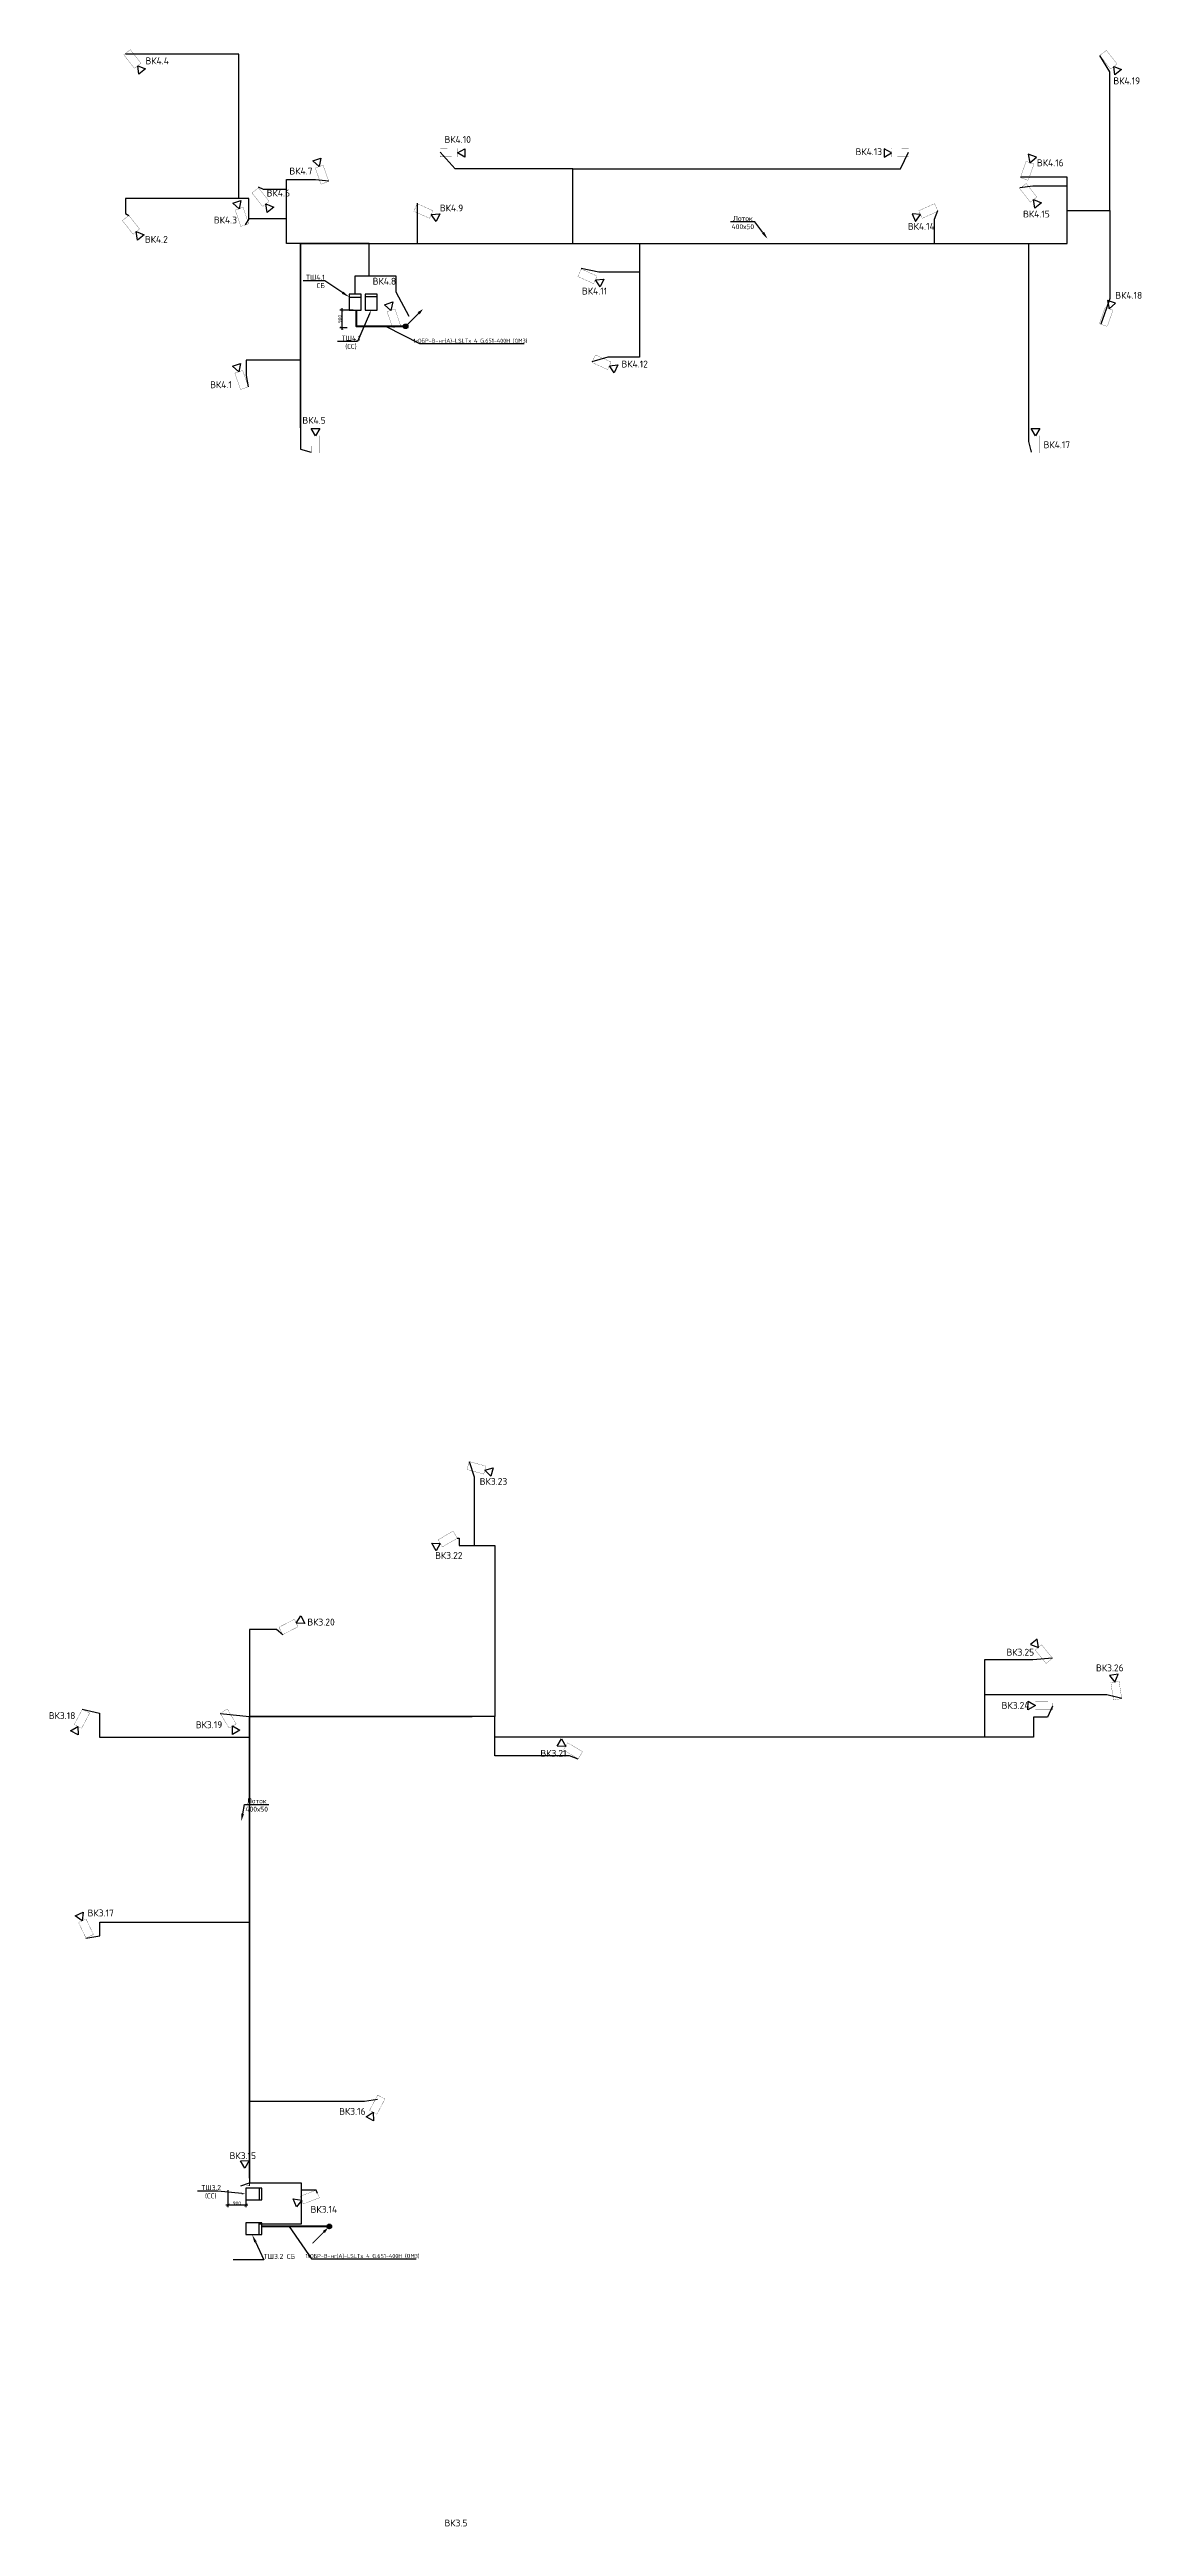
# Model space of a CAD drawing. Header units: millimetres. Extents: x -25459 to 1045457, y -66278 to 462905.
# Drawn here: x 169960 to 224979, y 338165 to 462905 of the extents above; entities that cross this region are included whole.
import ezdxf
from ezdxf import colors
from ezdxf.entities.mleader import LeaderData, LeaderLine
from ezdxf.math import Vec2, Vec3

# ---------------------------------------------------------------- set-up
doc = ezdxf.new("R2010")
doc.units = ezdxf.units.MM
doc.layers.add('_СОТ', color=7, linetype='Continuous')
doc.layers.add('СОТ_Кабель_UTP', color=5, linetype='Continuous')
for name, color, linetype, lineweight in [('СС_СКК_Лоток', 151, 'Рабочее в лотке -П-П-', 30), ('СС_СКС_Оборудование', 6, 'Continuous', 30), ('шкаф СКС', 94, 'Continuous', 50)]:
    doc.layers.add(name, color=color, linetype=linetype, lineweight=lineweight)
doc.styles.add('BRAZEN-txt', font='isocpeui.ttf')
doc.styles.add('DEN', font='isocpeur.ttf', dxfattribs={"height": 300})
doc.styles.add('ICOCPEUR', font='isocpeur.ttf')
doc.styles.add('KOSTY_STYLE', font='isocpeur.ttf')
doc.linetypes.add('Рабочее в лотке -П-П-', pattern='A,5,[130,ltypeshp.shx,S=0.5,R=0,X=1,Y=0],1,[130,ltypeshp.shx,S=0.75,R=90,X=0.75,Y=0.5],1,[130,ltypeshp.shx,S=0.5,R=0,X=0.5,Y=0],3.25', length=10.25)
doc.dimstyles.new('BRAZEN-Размеры_осевые', dxfattribs={"dimscale": 0, "dimtxt": 350, "dimasz": 150, "dimexe": 100, "dimexo": 100, "dimgap": 70, "dimtad": 1, "dimdec": 0, "dimzin": 0, "dimdsep": 46, "dimtxsty": 'BRAZEN-txt', "dimblk": 'ARCHTICK', "dimcen": 1, "dimdle": 100, "dimadec": 0, "dimazin": 0, "dimtfac": 1, "dimtdec": 0, "dimtofl": 0, "dimtmove": 1, "dimatfit": 3, "dimfxl": 1, "dimtolj": 1, "dimtzin": 0, "dimarcsym": 0})

# ---------------------------------------------------------------- blocks, each defined once
blk = doc.blocks.new('_ARCHTICK')
at = {"color": 0, "linetype": 'ByBlock', "const_width": 0.15}
blk.add_lwpolyline([(-0.5, -0.5), (0.5, 0.5)], dxfattribs=at)
blk = doc.blocks.new('*D46')
at = {"layer": 'Defpoints', "color": 0, "lineweight": 50, "transparency": 16777216}
for p in [(178950, 355207), (178950, 354349), (179850, 355207)]:
    blk.add_point(p, dxfattribs=at)
at = {"layer": 'СС_СКК_Лоток', "color": 0, "linetype": 'Continuous', "lineweight": -2, "transparency": 16777216}
for p, q in [((179950, 354349), (178850, 354349)), ((178950, 355107), (178950, 354249)), ((179850, 355107), (179850, 354249))]:
    blk.add_line(p, q, dxfattribs=at)
at = {"layer": 'СС_СКК_Лоток', "color": 0, "lineweight": -2, "transparency": 16777216, "xscale": 150, "yscale": 150, "zscale": 150, "rotation": 180}
blk.add_blockref('_ARCHTICK', (178950, 354349), dxfattribs=at)
at = {"layer": 'СС_СКК_Лоток', "color": 0, "lineweight": -2, "transparency": 16777216, "xscale": 150, "yscale": 150, "zscale": 150}
blk.add_blockref('_ARCHTICK', (179850, 354349), dxfattribs=at)
at = {"layer": 'СС_СКК_Лоток', "color": 0, "lineweight": 0, "transparency": 16777216, "insert": (179400, 354448), "char_height": 250, "width": 731.08, "attachment_point": 5, "style": 'ICOCPEUR'}
blk.add_mtext('\\A1;{\\H0.71429x;900}', dxfattribs=at)
blk = doc.blocks.new('*U51')
at = {"color": 0}
blk.add_lwpolyline([(-0.7, -0.7, 0, 1.5, 0), (-2.8, -2.8, 2, 2, 0)], format="xyseb", dxfattribs=at)
at = {"color": 0, "const_width": 0.5}
blk.add_lwpolyline([(-8.5, -8.5), (-2.8, -2.8)], dxfattribs=at)
at = {"color": 0, "lineweight": 50, "ltscale": 100}
for radius in [1, 0.5]:
    blk.add_circle((0, 0), radius, dxfattribs=at)
blk = doc.blocks.new('*D48')
at = {"layer": 'Defpoints', "color": 0, "lineweight": 50, "transparency": 16777216}
for p in [(185365, 449783), (184685, 448883), (185065, 448883)]:
    blk.add_point(p, dxfattribs=at)
at = {"layer": 'СС_СКК_Лоток', "color": 0, "linetype": 'Continuous', "lineweight": -2, "transparency": 16777216}
for p, q in [((185265, 449783), (184585, 449783)), ((184685, 449883), (184685, 448783)), ((184965, 448883), (184585, 448883))]:
    blk.add_line(p, q, dxfattribs=at)
at = {"layer": 'СС_СКК_Лоток', "color": 0, "lineweight": -2, "transparency": 16777216, "xscale": 150, "yscale": 150, "zscale": 150}
for p, rotation in [((184685, 449783), 90), ((184685, 448883), 270)]:
    blk.add_blockref('_ARCHTICK', p, dxfattribs=dict(at, rotation=rotation))
at = {"layer": 'СС_СКК_Лоток', "color": 0, "lineweight": 0, "transparency": 16777216, "insert": (184586, 449333), "char_height": 250, "width": 731.08, "attachment_point": 5, "rotation": 90, "style": 'ICOCPEUR'}
blk.add_mtext('\\A1;{\\H0.71429x;900}', dxfattribs=at)
blk = doc.blocks.new('*U52')
at = {"color": 0, "const_width": 0.5}
blk.add_lwpolyline([(0.7, 0.7), (6.6, 6.6)], dxfattribs=at)
at = {"color": 0}
blk.add_lwpolyline([(8.7, 8.7, 0, 1.5, 0), (6.6, 6.6, 2, 2, 0)], format="xyseb", dxfattribs=at)
at = {"color": 0, "lineweight": 50, "ltscale": 100}
for radius in [1, 0.5]:
    blk.add_circle((0, 0), radius, dxfattribs=at)
blk = doc.blocks.new('камера внутренняя')
at = {"color": 0}
blk.add_wipeout([(1951939, -2424562), (1952808, -2424562), (1952808, -2424771), (1953178, -2424557), (1953178, -2424989), (1952808, -2424771), (1952808, -2424979), (1951939, -2424979)], dxfattribs=at)
at = {"layer": 'шкаф СКС', "color": 0, "lineweight": 25}
for p, q in [((1952808, -2424771), (1953178, -2424557)), ((1953178, -2424989), (1952808, -2424771)), ((1953178, -2424557), (1953178, -2424989))]:
    blk.add_line(p, q, dxfattribs=at)
at = {"layer": 'шкаф СКС', "color": 0, "lineweight": 25, "const_width": 10.8}
blk.add_lwpolyline([(1951939, -2424562), (1952808, -2424562), (1952808, -2424979), (1951939, -2424979), (1951939, -2424562)], dxfattribs=at)

msp = doc.modelspace()

# ---------------------------------------------------------------- linework, layer by layer
at = {"layer": '_СОТ', "color": 4, "lineweight": 50, "ltscale": 100}
msp.add_lwpolyline([(184058.054, 353265.739), (180649.996, 353265.739)], dxfattribs=at)
at = {"layer": 'СС_СКК_Лоток', "ltscale": 100}
for points in [[(182611.786, 443854.468), (182611.786, 453130.538), (219287.839, 453130.538), (219287.839, 443450.301)], [(180032.283, 355326.262), (180042.222, 378947.017), (191251.375, 378947.017)]]:
    msp.add_lwpolyline(points, dxfattribs=at)
at = {"layer": 'СС_СКС_Оборудование', "color": 3}
msp.add_line((185064.546, 450436.808), (185664.546, 450436.808), dxfattribs=at)
at = {"layer": 'СС_СКС_Оборудование', "color": 180}
for p, q in [((185864.546, 450460.626), (186464.546, 450460.626)), ((180528.003, 355206.575), (180528.003, 354606.575))]:
    msp.add_line(p, q, dxfattribs=at)
at = {"layer": 'СС_СКС_Оборудование', "color": 4}
msp.add_line((180504.185, 353461.557), (180504.185, 352861.557), dxfattribs=at)
at = {"layer": 'СС_СКС_Оборудование', "color": 3}
msp.add_lwpolyline([(185064.546, 450582.619), (185064.546, 449782.619), (185664.546, 449782.619), (185664.546, 450582.619)], close=True, dxfattribs=at)
at = {"layer": 'СС_СКС_Оборудование', "color": 180}
for points in [[(185864.546, 450582.619), (185864.546, 449782.619), (186464.546, 449782.619), (186464.546, 450582.619)], [(180649.996, 355206.575), (179849.996, 355206.575), (179849.996, 354606.575), (180649.996, 354606.575)]]:
    msp.add_lwpolyline(points, close=True, dxfattribs=at)
at = {"layer": 'СС_СКС_Оборудование', "color": 4}
msp.add_lwpolyline([(180649.996, 353461.557), (179849.996, 353461.557), (179849.996, 352861.557), (180649.996, 352861.557)], close=True, dxfattribs=at)

# ---------------------------------------------------------------- block references
at = {"layer": '_СОТ', "color": 94}
for p, rotation in [((872880.877, 3496077.077, 0), 308.1889208091715), ((922059.761, 3496044.053, 0), 308.1889208091715), ((872808.757, 3487728.927, 0), 308.1889208091715), ((-1470562.739, -2193453.735, 0), 109.1484713275475)]:
    msp.add_blockref('камера внутренняя', p, dxfattribs=dict(at, rotation=rotation))
at = {"layer": '_СОТ', "color": 6, "lineweight": 30}
for p, rotation in [((-1731572.951, 2906891.42, 0), 359.277853928415), ((-1466509.088, -2183114.544, 0), 109.1484713275475), ((879339.153, 3489121.821, 0), 308.1889208091715), ((918022.157, 3489337.65, 0), 308.1889208091715), ((-596430.176, 3467197.19, 0), 335.7695385119384), ((-1059495.859, 3242153.274, 0), 344.8531776600896), ((3097913.944, -723614.758, 0), 210.2409443597801), ((-2663495.194, 1646165.421, 0), 27.23025153106423), ((3227680.294, 971803.411, 0), 242.1402677353997), ((2155175.39, -2059071.594, 0), 179.593235378706), ((617435.578, -2707245.733, 0), 148.9337721844155), ((-1173442.537, -2439139.41, 0), 115.5572290437726)]:
    msp.add_blockref('камера внутренняя', p, dxfattribs=dict(at, rotation=rotation))
at = {"layer": '_СОТ', "color": 6, "lineweight": 30, "xscale": -1}
for p, rotation in [((2134471.344, 2906891.42, 0), 0.7221460715850015), ((999469.489, 3467197.19, 0), 24.23046148806159), ((3333067.584, 403409.698, 0), 309.2325470049457), ((2921528.5, -1173145.201, 0), 278.9069849806293)]:
    msp.add_blockref('камера внутренняя', p, dxfattribs=dict(at, rotation=rotation))
at = {"layer": '_СОТ', "color": 94, "xscale": -1, "rotation": 250.8515286724524}
msp.add_blockref('камера внутренняя', (1873401.82, -2190278.573, 0), dxfattribs=at)

# ---------------------------------------------------------------- texts
at = {"layer": '_СОТ', "color": 7, "lineweight": 25, "char_height": 347.4358, "width": 1248.59224, "attachment_point": 1, "style": 'KOSTY_STYLE'}
for s, insert in [('ВК4.8', (186242.995, 451410.273, 0)), ('ВК3.5', (189860.133, 338513.075))]:
    msp.add_mtext(s, dxfattribs=dict(at, insert=insert))

# ---------------------------------------------------------------- dimensions: what is measured, and where the dimension line sits
at = {"layer": 'СС_СКК_Лоток', "color": 7, "lineweight": 0}
for base, p1, p2, angle, picture, middle in [((184685.093, 448883.029), (185364.546, 449782.619), (185064.95, 448883.029), 270, '*D48', (184585.807, 449332.824)), ((178949.997, 354348.557), (179849.996, 355206.572), (178949.997, 355206.55), 180, '*D46', (179399.997, 354447.843))]:
    dim = msp.add_linear_dim(base=base, p1=p1, p2=p2, angle=angle, text='{\\H0.71429x;<>}', dimstyle='BRAZEN-Размеры_осевые', override={"dimscale": 1, "dimtxt": 250, "dimgap": 10, "dimtxsty": 'ICOCPEUR'}, dxfattribs=at)
    dim.commit()
    dim.dimension.update_dxf_attribs({"geometry": picture, "text_midpoint": middle})

# ---------------------------------------------------------------- leaders
at = {"layer": '_СОТ'}
ml = msp.add_multileader_mtext('Standard', dxfattribs=at)
ml.set_content('ТШ4.1 \\PСБ', color=256, style='KOSTY_STYLE')
ml.set_leader_properties()
ml.build(insert=Vec2(0, 0))
ml.multileader.update_dxf_attribs({"has_dogleg": 0, "text_left_attachment_type": 6, "text_right_attachment_type": 6, "dogleg_length": 100, "arrow_head_size": 400})
ctx = ml.context
ctx.base_point, ctx.char_height, ctx.arrow_head_size, ctx.landing_gap_size, ctx.plane_origin = Vec3(183031.49, 451262.121, 0), 250, 400, 0, Vec3(185303.501, 447105.401, 0)
ctx.left_attachment, ctx.right_attachment, ctx.text_align_type = 6, 6, 2
notes = []
notes.append((ctx, [(0, (1, 1, 0), (183931.49, 451262.121, 0), (-1, 0), 100, [(0, [(185064.546, 450436.808, 0)], 0, [])])]))
ctx.mtext.insert, ctx.mtext.defined_height, ctx.mtext.alignment, ctx.mtext.flow_direction = Vec3(183831.49, 451562.121, 0), 339.116, 3, 5
ml = msp.add_multileader_mtext('Standard', dxfattribs=at)
ml.set_content('ТШ4.1\\P (СС)', color=256, style='KOSTY_STYLE')
ml.set_leader_properties()
ml.build(insert=Vec2(0, 0))
ml.multileader.update_dxf_attribs({"has_dogleg": 0, "text_left_attachment_type": 6, "text_right_attachment_type": 6, "dogleg_length": 100, "arrow_head_size": 200})
ctx = ml.context
ctx.base_point, ctx.char_height, ctx.arrow_head_size, ctx.landing_gap_size, ctx.plane_origin = Vec3(184681.9, 448197.523), 250, 200, 0, Vec3(193163.478, 445300.336)
ctx.left_attachment, ctx.right_attachment = 6, 6
notes.append((ctx, [(0, (1, 1, 0), (185581.9, 448197.523), (-1, 0), 100, [(0, [(186164.546, 449782.619)], 0, [])])]))
ctx.mtext.insert, ctx.mtext.width, ctx.mtext.flow_direction = Vec3(184681.9, 448497.523), 1520.83746, 5
ml = msp.add_multileader_mtext('Standard', dxfattribs=at)
ml.set_content('ТШ3.2\\P (СС)', color=256, style='KOSTY_STYLE')
ml.set_leader_properties()
ml.build(insert=Vec2(0, 0))
ml.multileader.update_dxf_attribs({"has_dogleg": 0, "text_left_attachment_type": 6, "text_right_attachment_type": 6, "dogleg_length": 100, "arrow_head_size": 200})
ctx = ml.context
ctx.base_point, ctx.char_height, ctx.arrow_head_size, ctx.landing_gap_size, ctx.plane_origin = Vec3(177616.054, 355055.557), 250, 200, 0, Vec3(184103.867, 352158.37)
ctx.left_attachment, ctx.right_attachment = 6, 6
notes.append((ctx, [(0, (1, 1, 0), (178541.054, 355055.557), (-1, 0), 100, [(0, [(179849.996, 354906.575)], 0, [])])]))
ctx.mtext.insert, ctx.mtext.width, ctx.mtext.flow_direction = Vec3(177616.054, 355355.557), 1520.83746, 5
ml = msp.add_multileader_mtext('Standard', dxfattribs=at)
ml.set_content('ТШ3.2 СБ', color=256, style='KOSTY_STYLE')
ml.set_leader_properties()
ml.build(insert=Vec2(0, 0))
ml.multileader.update_dxf_attribs({"has_dogleg": 0, "text_left_attachment_type": 6, "text_right_attachment_type": 6, "dogleg_length": 100, "arrow_head_size": 400})
ctx = ml.context
ctx.base_point, ctx.char_height, ctx.arrow_head_size, ctx.landing_gap_size, ctx.plane_origin = Vec3(180756.834, 351589.252, 0), 250, 400, 0, Vec3(182398.846, 350474.301, 0)
ctx.left_attachment, ctx.right_attachment = 6, 6
notes.append((ctx, [(1, (1, 1, 0), (180656.834, 351589.252, 0), (1, 0), 100, [(0, [(180169.713, 352855.56, 0)], 0, [])])]))
ctx.mtext.insert, ctx.mtext.defined_height, ctx.mtext.flow_direction = Vec3(180756.834, 351889.252, 0), 339.116, 5
at = {"layer": 'СС_СКК_Лоток', "color": 7}
ml = msp.add_multileader_mtext('Standard', dxfattribs=at)
ml.set_content('Лоток\\P400х50', color=7, style='ICOCPEUR')
ml.set_leader_properties()
ml.build(insert=Vec2(0, 0))
ml.multileader.update_dxf_attribs({"text_left_attachment_type": 6, "text_right_attachment_type": 6, "dogleg_length": 100, "arrow_head_size": 400})
ctx = ml.context
ctx.base_point, ctx.char_height, ctx.arrow_head_size, ctx.landing_gap_size, ctx.plane_origin = Vec3(204380.357, 454225.914), 250, 400, 0, Vec3(209967.461, 452263.753)
ctx.left_attachment, ctx.right_attachment, ctx.text_align_type = 6, 6, 1
notes.append((ctx, [(0, (1, 1, 0), (205505.357, 454225.914), (-1, 0), 100, [(0, [(206146.155, 453364.405)], 0, [])])]))
ctx.mtext.insert, ctx.mtext.width, ctx.mtext.alignment, ctx.mtext.flow_direction = Vec3(204892.857, 454525.914), 2467.27373, 2, 5
ml = msp.add_multileader_mtext('Standard', dxfattribs=at)
ml.set_content('Лоток\\P400х50', color=7, style='ICOCPEUR')
ml.set_leader_properties()
ml.build(insert=Vec2(0, 0))
ml.multileader.update_dxf_attribs({"text_left_attachment_type": 6, "text_right_attachment_type": 6, "dogleg_length": 100, "arrow_head_size": 400})
ctx = ml.context
ctx.base_point, ctx.char_height, ctx.arrow_head_size, ctx.landing_gap_size, ctx.plane_origin = Vec3(179886.054, 374529.557), 250, 400, 0, Vec3(185473.158, 372567.396)
ctx.left_attachment, ctx.right_attachment, ctx.text_align_type = 6, 6, 1
notes.append((ctx, [(1, (1, 1, 0), (179786.054, 374529.557), (1, 0), 100, [(0, [(179620.278, 373667.964)], 0, [])])]))
ctx.mtext.insert, ctx.mtext.width, ctx.mtext.alignment, ctx.mtext.flow_direction = Vec3(180398.554, 374829.557), 2467.27373, 2, 5
for ctx, leaders in notes:
    for number, flags, end, landing, length, lines in leaders:
        leader = LeaderData()
        leader.index, (leader.has_last_leader_line, leader.has_dogleg_vector, leader.attachment_direction) = number, flags
        leader.last_leader_point, leader.dogleg_vector, leader.dogleg_length = Vec3(end), Vec3(landing), length
        for number, points, colour, breaks in lines:
            line = LeaderLine()
            line.index, line.vertices, line.color, line.breaks = number, Vec3.list(points), colors.encode_raw_color(colour), breaks
            leader.lines.append(line)
        ctx.leaders.append(leader)

# ---------------------------------------------------------------- next in the draw order: linework, layer by layer
at = {"layer": 'СОТ_Кабель_UTP', "ltscale": 100}
for points in [[(185364.936, 450583.029), (185364.936, 451502.871), (186058.821, 451502.871), (186058.821, 453130.914), (181905.561, 453130.914), (181905.561, 456363.349), (183368.906, 456363.349), (184030.52, 456293.693)], [(185364.936, 450583.029), (185364.936, 451502.871), (186058.821, 451502.871), (186058.821, 453130.914), (182611.786, 453130.914), (182611.786, 447260.471), (179862.434, 447260.471), (179862.434, 446489.837), (179976.869, 445922.607)]]:
    msp.add_lwpolyline(points, dxfattribs=at)

# ---------------------------------------------------------------- next in the draw order: block references
at = {"layer": '_СОТ', "color": 6, "lineweight": 30, "xscale": -1, "rotation": 250.8515286724524}
msp.add_blockref('камера внутренняя', (1869419.737, -2182922.154, 0), dxfattribs=at)
at = {"layer": '_СОТ', "color": 94, "rotation": 109.1484713275475}
msp.add_blockref('камера внутренняя', (-1470543.786, -2185241.654, 0), dxfattribs=at)
at = {"layer": '_СОТ', "color": 6, "lineweight": 30}
for p, rotation in [((-588162.393, 3463907.683, 0), 335.7695385119384), ((-587454.608, 3459580.472, 0), 335.7695385119384), ((-2245821.764, -1503861.681, 0), 89.87043108582506), ((-2209543.174, -1503861.681, 0), 89.87043108582506), ((1273479.703, 3293179.894, 0), 300.5753594734403), ((3240653.181, 962122.812, 0), 242.3231175673256), ((-2238752.217, -1604290.29, 0), 90.18214063956484), ((2882449.228, -1195937.348), 201.2839406958034)]:
    msp.add_blockref('камера внутренняя', p, dxfattribs=dict(at, rotation=rotation))

# ---------------------------------------------------------------- next in the draw order: texts
at = {"layer": '_СОТ', "color": 7, "lineweight": 25, "char_height": 347.4358, "width": 1248.59224, "attachment_point": 1, "style": 'KOSTY_STYLE'}
for s, insert in [('ВК4.4', (174795.952, 462509.907)), ('ВК4.19', (223562.989, 461502.465)), ('ВК4.10', (189860.973, 458549.707)), ('ВК4.13', (210571.262, 457933.565)), ('ВК4.7', (182047.382, 456958.747)), ('ВК4.6', (180903.362, 455850.434)), ('ВК4.9', (189629.583, 455100.726)), ('ВК4.14', (213206.5, 454171.622)), ('ВК4.15', (219012.689, 454795.224)), ('ВК4.2', (174765.518, 453518.277)), ('ВК4.18', (223659.089, 450700.103)), ('ВК4.1', (178055.065, 446198.939)), ('ВК3.23', (191636.693, 390967.112)), ('ВК3.22', (189390.338, 387238.024)), ('ВК3.20', (182952.119, 383884.027)), ('ВК3.25', (218177.3, 382366.599)), ('ВК3.26', (222687.122, 381577.14)), ('ВК3.24', (217933.394, 379686.453)), ('ВК3.18', (169922.559, 379173.732)), ('ВК3.21', (194692.922, 377274.067)), ('ВК3.17', (171879.903, 369234.606))]:
    msp.add_mtext(s, dxfattribs=dict(at, insert=insert))

# ---------------------------------------------------------------- next in the draw order: leaders
at = {"color": 7}
ml = msp.add_multileader_mtext('Standard', dxfattribs=at)
ml.set_content('1х{\\C256;ОБР-В-нг(А)-LSLTx 4 G.651-400H (OM3)}', color=7, style='DEN')
ml.set_leader_properties()
ml.set_arrow_properties(name='ARCHTICK')
ml.build(insert=Vec2(0, 0))
ml.multileader.update_dxf_attribs({"has_dogleg": 0, "text_left_attachment_type": 6, "text_right_attachment_type": 6, "dogleg_length": 172.052, "arrow_head_size": 100})
ctx = ml.context
ctx.base_point, ctx.char_height, ctx.arrow_head_size, ctx.plane_origin = Vec3(188602.412, 448099.939), 200, 100, Vec3(194087.664, 448267.529)
ctx.left_attachment, ctx.right_attachment, ctx.text_align_type = 6, 6, 1
notes = []
notes.append((ctx, [(1, (1, 1, 0), (188430.36, 448099.939), (1, 0), 172.052, [(1, [(186922.523, 448965.085)], 0, [])])]))
ctx.mtext.insert, ctx.mtext.width, ctx.mtext.alignment, ctx.mtext.flow_direction = Vec3(191164.412, 448339.939), 5217.53675, 2, 5
ctx.mtext.has_bg_fill, ctx.mtext.bg_color, ctx.mtext.bg_scale_factor, ctx.mtext.bg_transparency, ctx.mtext.use_window_bg_color = 1, -1027028792, 1.5, 0, 1
ml = msp.add_multileader_mtext('Standard', dxfattribs=at)
ml.set_content('1х{\\C256;ОБР-В-нг(А)-LSLTx 4 G.651-400H (OM3) }', color=7, style='DEN')
ml.set_leader_properties()
ml.set_arrow_properties(name='ARCHTICK')
ml.build(insert=Vec2(0, 0))
ml.multileader.update_dxf_attribs({"has_dogleg": 0, "text_left_attachment_type": 6, "text_right_attachment_type": 6, "dogleg_length": 172.052, "arrow_head_size": 100})
ctx = ml.context
ctx.base_point, ctx.char_height, ctx.arrow_head_size, ctx.plane_origin = Vec3(183166.384, 351646.393), 200, 100, Vec3(188651.635, 351813.983)
ctx.left_attachment, ctx.right_attachment, ctx.text_align_type = 6, 6, 1
notes.append((ctx, [(1, (1, 1, 0), (182994.331, 351646.393), (1, 0), 172.052, [(1, [(182042.261, 353267.144)], 0, [])])]))
ctx.mtext.insert, ctx.mtext.width, ctx.mtext.alignment, ctx.mtext.flow_direction = Vec3(185728.384, 351886.393), 5217.53675, 2, 5
ctx.mtext.has_bg_fill, ctx.mtext.bg_color, ctx.mtext.bg_scale_factor, ctx.mtext.bg_transparency, ctx.mtext.use_window_bg_color = 1, -1027028792, 1.5, 0, 1
for ctx, leaders in notes:
    for number, flags, end, landing, length, lines in leaders:
        leader = LeaderData()
        leader.index, (leader.has_last_leader_line, leader.has_dogleg_vector, leader.attachment_direction) = number, flags
        leader.last_leader_point, leader.dogleg_vector, leader.dogleg_length = Vec3(end), Vec3(landing), length
        for number, points, colour, breaks in lines:
            line = LeaderLine()
            line.index, line.vertices, line.color, line.breaks = number, Vec3.list(points), colors.encode_raw_color(colour), breaks
            leader.lines.append(line)
        ctx.leaders.append(leader)

# ---------------------------------------------------------------- next in the draw order: linework, layer by layer
at = {"layer": 'СОТ_Кабель_UTP', "ltscale": 100}
for points in [[(185364.936, 450583.029), (185364.936, 451502.871), (186058.821, 451502.871), (186058.821, 453130.914), (181905.561, 453130.914), (181905.561, 454381.384), (180005.054, 454381.384), (180005.054, 455405.303), (179491.068, 455405.303), (179491.068, 462667.319), (174402.853, 462667.319), (173780.785, 462667.319)], [(185364.936, 450583.029), (185364.936, 451502.871), (186058.821, 451502.871), (186058.821, 453130.914), (181905.561, 453130.914), (181905.561, 454381.384), (180005.054, 454381.384), (180005.054, 455405.303), (173791.529, 455405.303), (173791.529, 454644.726), (173958.757, 454549.779)], [(185364.936, 450583.029), (185364.936, 451502.871), (186058.821, 451502.871), (186058.821, 453130.914), (181905.561, 453130.914), (181905.561, 455863.382), (180737.194, 455863.382), (180489.152, 455974.567)], [(185364.936, 450583.029), (185364.936, 451502.871), (186058.821, 451502.871), (186058.821, 453130.914), (181905.561, 453130.914), (181905.561, 454381.384), (180005.054, 454381.384), (179813.465, 454074.237)], [(185364.936, 450583.029), (185364.936, 451502.871), (186058.821, 451502.871), (186058.821, 453130.914), (182611.786, 453130.914), (182611.786, 442783.242), (183148.298, 442621.218)], [(191109.453, 391793.047), (191351.149, 391030.369), (191351.149, 387572.57), (192400.475, 387572.57), (192400.475, 378950.83), (180032.284, 378950.83), (180032.284, 355470.605), (182644.643, 355470.605), (182644.643, 353391.13), (180504.185, 353391.13)], [(190504.146, 387931.613), (190608.187, 387931.613), (190608.187, 387572.57), (192400.475, 387572.57), (192400.475, 378950.83), (180032.284, 378950.83), (180032.284, 355470.605), (182644.643, 355470.605), (182644.643, 353391.13), (180504.185, 353391.13)], [(181722.833, 383074.442), (181400.918, 383336.842), (180032.284, 383336.842), (180032.284, 355470.605), (182644.643, 355470.605), (182644.643, 353391.13), (180504.185, 353391.13)], [(220495.65, 381891.567), (219497.224, 381808.852), (217065.964, 381808.852), (217065.964, 377920.133), (192400.475, 377920.133), (192400.475, 378950.83), (180032.284, 378950.83), (180032.284, 355470.605), (182644.643, 355470.605), (182644.643, 353391.13), (180504.185, 353391.13)], [(171612.468, 379318.887), (172486.747, 379124.102), (172486.747, 377920.133), (180032.284, 377920.133), (180032.284, 355470.605), (182644.643, 355470.605), (182644.643, 353391.13), (180504.185, 353391.13)], [(223983.842, 379858.304), (223226.265, 380052.37), (217065.964, 380052.37), (217065.964, 377920.133), (192400.475, 377920.133), (192400.475, 378950.83), (180032.284, 378950.83), (180032.284, 355470.605), (182644.643, 355470.605), (182644.643, 353391.13), (180504.185, 353391.13)], [(220499.799, 379483.349), (220241.1, 378913.653), (219544.899, 378913.653), (219544.899, 377920.133), (192400.475, 377920.133), (192400.475, 378950.83), (180032.284, 378950.83), (180032.284, 355470.605), (182644.643, 355470.605), (182644.643, 353391.13), (180504.185, 353391.13)], [(178562.82, 379099.31), (180032.284, 378950.83), (180032.284, 355470.605), (182644.643, 355470.605), (182644.643, 353391.13), (180504.185, 353391.13)], [(196603.765, 376800.39), (196154.815, 376976.557), (192400.475, 376976.557), (192400.475, 378950.83), (180032.284, 378950.83), (180032.284, 355470.605), (182644.643, 355470.605), (182644.643, 353391.13), (180504.185, 353391.13)], [(171797.219, 367797.901), (172491.295, 367901.514), (172491.295, 368594.786), (180032.284, 368594.786), (180032.284, 355470.605), (182644.643, 355470.605), (182644.643, 353391.13), (180504.185, 353391.13)], [(186491.729, 359666.717), (185838.102, 359574.096), (180032.284, 359574.096), (180032.284, 355470.605), (182644.643, 355470.605), (182644.643, 353391.13), (180504.185, 353391.13)], [(179592.561, 355325.694), (180032.284, 355470.605), (182644.643, 355470.605), (182644.643, 353391.13), (180504.185, 353391.13)], [(183469.893, 354934.706), (183402.913, 355106.642), (182644.653, 355106.642), (182644.643, 353391.13), (180504.185, 353391.13)]]:
    msp.add_lwpolyline(points, dxfattribs=at)

# ---------------------------------------------------------------- next in the draw order: block references
at = {"layer": 'СС_СКК_Лоток', "color": 5, "xscale": 100, "yscale": 100, "zscale": 100}
for name, p in [('*U52', (187903.001, 448965.085)), ('*U51', (184058.054, 353271.557))]:
    msp.add_blockref(name, p, dxfattribs=at)

# ---------------------------------------------------------------- next in the draw order: texts
at = {"layer": '_СОТ', "color": 7, "lineweight": 25, "char_height": 347.4358, "width": 1248.59224, "attachment_point": 1, "style": 'KOSTY_STYLE'}
for s, insert in [('ВК4.16', (219710.519, 457373.532)), ('ВК4.3', (178242.578, 454492.903)), ('ВК4.11', (196786.634, 450914.802)), ('ВК4.12', (198776.864, 447239.478)), ('ВК4.5', (182700.646, 444406.109)), ('ВК4.17', (220046.464, 443177.211)), ('ВК3.19', (177332.211, 378713.291)), ('ВК3.16', (184556.07, 359240.606)), ('ВК3.15', (179033.396, 357011.34)), ('ВК3.14', (183113.566, 354306.619))]:
    msp.add_mtext(s, dxfattribs=dict(at, insert=insert))

# ---------------------------------------------------------------- next in the draw order: block references
at = {"layer": '_СОТ', "color": 6, "lineweight": 30, "rotation": 109.1484713275475}
msp.add_blockref('камера внутренняя', (-1462892.274, -2190358.395), dxfattribs=at)

# ---------------------------------------------------------------- next in the draw order: linework, layer by layer
at = {"layer": '_СОТ', "color": 4, "lineweight": 50, "ltscale": 100}
msp.add_lwpolyline([(187903.001, 448965.085), (185432.67, 448965.085), (185432.67, 449771.81)], dxfattribs=at)
at = {"layer": 'СОТ_Кабель_UTP', "ltscale": 100}
for points in [[(185364.936, 450583.029), (185364.936, 451502.871), (186058.821, 451502.871), (186058.821, 453130.914), (221227.748, 453130.914), (221227.748, 454796.807), (223384.108, 454796.807), (223384.108, 461786.045), (222882.148, 462607.201)], [(185364.936, 450583.029), (185364.936, 451502.871), (186058.821, 451502.871), (186058.821, 453130.914), (196332.39, 453130.914), (196332.39, 456905.384), (190391.171, 456905.384), (189650.338, 457744.106)], [(185364.936, 450583.029), (185364.936, 451502.871), (186058.821, 451502.871), (186058.821, 453130.914), (196332.39, 453130.914), (196332.39, 456905.384), (212832.405, 456905.384), (213247.524, 457735.158)], [(185364.936, 450583.029), (185364.936, 451502.871), (186058.821, 451502.871), (186058.821, 453130.914), (221227.748, 453130.914), (221227.748, 456474.383), (219505.071, 456474.383), (218880.13, 456486.083)], [(185364.936, 450583.029), (185364.936, 451502.871), (186058.821, 451502.871), (186058.821, 453130.914), (221227.748, 453130.914), (221227.748, 456023.051), (219505.071, 456023.051), (218844.543, 455932.693)], [(185364.936, 450583.029), (185364.936, 451502.871), (186058.821, 451502.871), (186058.821, 453130.914), (188496.351, 453130.914), (188496.351, 455170.723)], [(185364.936, 450583.029), (185364.936, 451502.871), (186058.821, 451502.871), (186058.821, 453130.914), (221227.748, 453130.914), (221227.748, 454796.807), (223384.108, 454796.807), (223384.108, 450366.573), (222934.792, 449072.567)], [(185364.936, 450583.029), (185364.936, 451502.871), (186058.821, 451502.871), (186058.821, 453130.914), (214542.962, 453130.914), (214542.962, 454363.796), (214722.943, 454794.633)], [(185364.936, 450583.029), (185364.936, 451502.871), (186058.821, 451502.871), (186058.821, 453130.914), (199685.533, 453130.914), (199685.533, 451690.191), (197635.901, 451690.191), (196755.221, 451885.228)], [(185364.936, 450583.029), (185364.936, 451502.871), (186058.821, 451502.871), (186058.821, 453130.914), (199685.533, 453130.914), (199685.533, 447410.323), (198082.63, 447410.323), (197291.939, 447177.915)], [(185364.936, 450583.029), (185364.936, 451502.871), (186058.821, 451502.871), (186058.821, 453130.914), (219287.839, 453130.914), (219287.839, 443169.114), (219426.888, 442621.218)], [(185364.936, 450583.029), (185364.936, 451502.871), (187414.936, 451502.871), (187414.936, 450702.871), (188067.492, 449483.059)]]:
    msp.add_lwpolyline(points, dxfattribs=at)

doc.saveas('drawing.dxf')
